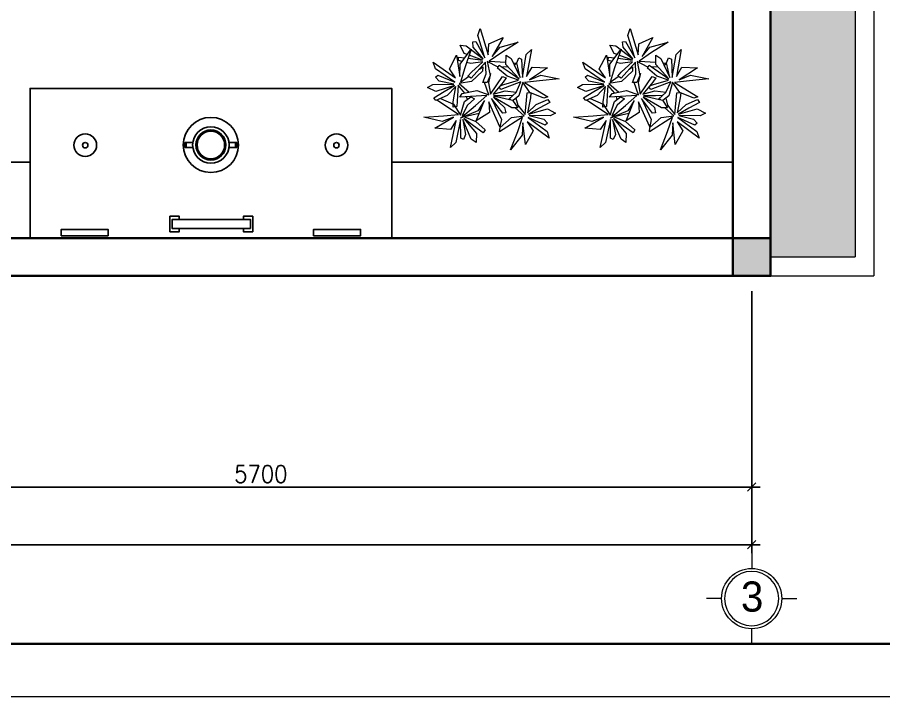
# Model space of a CAD drawing. Header units: millimetres. Extents: x -529782 to -142003, y -492574 to -273331.
# Drawn here: x -430842 to -425812, y -325617 to -321674 of the extents above; entities that cross this region are included whole.
import ezdxf
from ezdxf.enums import TextEntityAlignment as Align

# ---------------------------------------------------------------- set-up
doc = ezdxf.new("R2010")
doc.units = ezdxf.units.MM
doc.header["$LTSCALE"] = 500
doc.header["$MEASUREMENT"] = 0
doc.header["$PDMODE"] = 3
doc.linetypes.add('CENTER', pattern=[2, 1.25, -0.25, 0.25, -0.25])
doc.layers.get('0').update_dxf_attribs({"linetype": 'CONTINUOUS', "lineweight": 13})
doc.layers.get('Defpoints').update_dxf_attribs({"color": 255, "linetype": 'CONTINUOUS', "lineweight": 13})
for name, color, linetype, lineweight in [('1.cat 30', 30, 'CONTINUOUS', 35), ('1.cot', 2, 'CONTINUOUS', 35), ('2.thay 145', 145, 'CONTINUOUS', 18), ('3.manh 08', 8, 'CONTINUOUS', 9), ('4.dim 08', 8, 'CONTINUOUS', 13), ('7.tim 67', 67, 'CENTER', 9), ('9.text \xad white', 7, 'CONTINUOUS', 15), ('CA.dim 08', 251, 'CONTINUOUS', 13), ('cat', 4, 'CONTINUOUS', 35), ('garden1', 88, 'CONTINUOUS', 9)]:
    doc.layers.add(name, color=color, linetype=linetype, lineweight=lineweight)
doc.layers.add('NTHT', color=5, linetype='CONTINUOUS')
doc.styles.add('CA.JSC1', font='')
doc.styles.get("Standard").update_dxf_attribs({"font": 'txt.shx', "width": 0.9})
doc.styles.get('CA.JSC1').set_extended_font_data('.VnAvantH')
doc.dimstyles.new('CA 50', dxfattribs={"dimscale": 0, "dimtxt": 100, "dimasz": 50, "dimexe": 50, "dimexo": 0, "dimgap": 25, "dimtad": 1, "dimdec": 0, "dimzin": 0, "dimdsep": 46, "dimtxsty": 'Standard', "dimblk": 'ARCHTICK', "dimcen": 0.09, "dimdle": 50, "dimclrd": 256, "dimclre": 256, "dimclrt": 7, "dimadec": 0, "dimazin": 0, "dimtfac": 1, "dimtdec": 0, "dimtix": 1, "dimtmove": 2, "dimatfit": 3, "dimldrblk": 'DOT', "dimfxl": 1, "dimtolj": 1, "dimtzin": 0, "dimarcsym": 0})

# ---------------------------------------------------------------- blocks, each defined once
blk = doc.blocks.new('_ArchTick')
at = {"color": 1, "linetype": 'ByBlock', "const_width": 0.150000081}
blk.add_lwpolyline([(-0.5000002699998731, -0.5000002699998731), (0.5000002699998731, 0.5000002699998731)], dxfattribs=at)
blk = doc.blocks.new('*D1952')
at = {"layer": '7.tim 67', "linetype": 'Continuous', "lineweight": -2, "transparency": 16777216}
for p, q in [((-432278.2814957089, -323263.243563644), (-432278.2814957089, -324450.295499949)), ((-426578.2814957089, -323263.243563644), (-426578.2814957089, -324450.295499949)), ((-432328.2814957089, -324400.295499949), (-426528.2814957089, -324400.295499949))]:
    blk.add_line(p, q, dxfattribs=at)
at = {"layer": 'Defpoints', "color": 0, "linetype": 'Continuous', "transparency": 16777216}
for p in [(-432278.2814957089, -323263.243563644), (-426578.2814957089, -323263.243563644), (-426578.2814957089, -324400.295499949)]:
    blk.add_point(p, dxfattribs=at)
at = {"layer": '7.tim 67', "linetype": 'Continuous', "lineweight": -2, "transparency": 16777216, "xscale": 50, "yscale": 50, "zscale": 50, "rotation": 180}
blk.add_blockref('_ArchTick', (-432278.2814957089, -324400.295499949), dxfattribs=at)
at = {"layer": '7.tim 67', "linetype": 'Continuous', "lineweight": -2, "transparency": 16777216, "xscale": 50, "yscale": 50, "zscale": 50}
blk.add_blockref('_ArchTick', (-426578.2814957089, -324400.295499949), dxfattribs=at)
at = {"layer": '7.tim 67', "color": 7, "linetype": 'Continuous', "transparency": 16777216, "insert": (-429428.2814957089, -324325.295499949), "char_height": 100, "attachment_point": 5}
blk.add_mtext('\\A1;5700', dxfattribs=at)
blk = doc.blocks.new('_DOT')
at = {"color": 1, "linetype": 'ByBlock'}
blk.add_line((-0.5, 0), (-1, 0), dxfattribs=at)
at = {"color": 1, "linetype": 'ByBlock', "const_width": 0.5}
blk.add_lwpolyline([(-0.25, 0, 1), (0.25, 0, 1)], format="xyb", close=True, dxfattribs=at)
blk = doc.blocks.new('*D1958')
at = {"layer": 'CA.dim 08', "lineweight": -2, "transparency": 16777216}
for p, q in [((-437478.2814957089, -323526.4984751029), (-437478.2814957089, -324784.9806827737)), ((-426578.2814957089, -323526.4984751029), (-426578.2814957089, -324784.9806827737)), ((-437528.2814957089, -324734.9806827737), (-426528.2814957089, -324734.9806827737))]:
    blk.add_line(p, q, dxfattribs=at)
at = {"layer": 'Defpoints', "color": 0, "transparency": 16777216}
for p in [(-437478.2814957089, -323526.4984751029), (-426578.2814957089, -323526.4984751029), (-426578.2814957089, -324734.9806827737)]:
    blk.add_point(p, dxfattribs=at)
at = {"layer": 'CA.dim 08', "lineweight": -2, "transparency": 16777216, "xscale": 50, "yscale": 50, "zscale": 50, "rotation": 180}
blk.add_blockref('_ArchTick', (-437478.2814957089, -324734.9806827737), dxfattribs=at)
at = {"layer": 'CA.dim 08', "lineweight": -2, "transparency": 16777216, "xscale": 50, "yscale": 50, "zscale": 50}
blk.add_blockref('_ArchTick', (-426578.2814957089, -324734.9806827737), dxfattribs=at)
at = {"layer": 'CA.dim 08', "color": 7, "transparency": 16777216, "insert": (-432528.2814957089, -324659.9806827737), "char_height": 100, "attachment_point": 5}
blk.add_mtext('\\A1;10900', dxfattribs=at)
blk = doc.blocks.new('A$C41BA5761')
at = {"layer": '2.thay 145'}
blk.add_lwpolyline([(839.9994073519047, 524.9998310285737, -3898660.642287513), (839.9994073521084, 525.0001542164828, 1.154242490888426e-06), (839.9994073524431, 524.9999926225864, 1.154242490888426e-06)], format="xyb", dxfattribs=at)
at = {"layer": '3.manh 08'}
for p, q in [((524.9994049160159, 1050.000159478077), (524.9994049160159, 875.0001713204256)), ((174.9994048396911, 525.0001523148676), (-0.000583361616008915, 525.0001523148676)), ((874.9994049923262, 525.0001523148676), (1049.999393193633, 525.0001523148676)), ((524.9994049160159, 0.0001831847475841641), (524.9994049160159, 175.000171342399))]:
    blk.add_line(p, q, dxfattribs=at)
blk.add_arc((524.9994049160159, 525.0001713313977), 349.9999999890093, 359.9999968883953, 359.9999381014106, dxfattribs=at)
blk = doc.blocks.new('khung co loan')
at = {"layer": '1.cat 30'}
blk.add_lwpolyline([(1158.281703106128, -14553.47590842255), (1158.281703106128, -303.4759079545038), (20658.28170374641, -303.4759079545038), (20658.28170374641, -14553.47590842255)], close=True, dxfattribs=at)
at = {"layer": '3.manh 08'}
blk.add_lwpolyline([(0, -14850.00000048772), (21000.00000000023, -14850.00000048772), (21000.00000000023, -4.877219907939434e-07), (0, -4.877219907939434e-07)], close=True, dxfattribs=at)
blk = doc.blocks.new('LON')
at = {"layer": 'garden1'}
for points in [[(23.24277342360438, 127.7441970680229), (19.07211953650403, 129.2784137483977), (13.46029109584197, 140.7057993440976), (21.68536592649616, 139.6467053774395), (44.87221260308434, 122.0152245208446), (31.44422030907299, 137.8841682459897), (30.72826271171652, 145.3525397363992), (34.96143613308232, 145.5530660055956), (47.49797342567035, 123.3813651075616), (37.86921471059759, 154.0726730237802), (41.09189834709105, 163.5902553942724), (52.06642477742571, 127.4265266922885), (53.01899839319231, 142.269263754788), (72.47093255032814, 151.055171650165), (57.66573878550116, 125.001292138928), (68.37716678383731, 138.0814920699777), (93.35478190221329, 144.9043365646939), (70.553270886252, 130.3718485674908), (53.46545266813337, 118.6452747906005), (76.42569240318699, 117.0629560116358)], [(19.98918023412989, 74.7878463963425), (10.57944507120555, 85.73703142153681), (8.829644571233075, 56.18617319017358), (3.566967436228879, 55.30449900277017), (3.92520145564049, 62.60611008440901), (7.355701882836001, 83.61544902733294), (-4.395831226014707, 71.53341287477815), (-19.99101625333424, 64.25944202225946), (-22.80142645724845, 68.11691405529564), (-8.58389704937872, 76.65834259716212), (5.633632358541945, 85.1997711389995), (-19.85317809413391, 76.85127972140617), (-31.34285499911493, 82.3344434631872), (-24.23409029516188, 86.60515773412772), (4.889705583773321, 87.15605663805036), (-15.48590451451309, 91.27538487495622), (-20.67966256988439, 96.68962953714072), (-17.48346886404761, 99.47249025852943), (6.10206430805556, 89.85626891186985), (-20.48672544564761, 107.9589105819177), (-23.86194541461737, 117.4234736548242), (7.176675619710295, 95.86287282164267), (-1.282104474572407, 108.0965672479651), (8.52696324975841, 127.053152129738), (13.07308159935928, 97.43337481874914), (13.36248728575447, 114.3372963859001), (28.72354708491184, 135.1812476871128), (19.85125251300633, 109.6394290159806), (13.72053981200588, 89.84244879730977), (24.82264763888816, 97.44165948942828)], [(68.43148713920527, 84.69649789207324), (73.30256113791256, 86.63953272701474), (93.83742629153858, 92.25023403100204), (77.96446267411375, 97.91796320589492), (64.86739540644339, 109.0798302981857), (67.20805979007127, 113.2391314706474), (80.88543634591042, 103.8570467049431), (94.56281290172774, 94.47496193925326), (76.37769883609144, 114.1873043272208), (76.5901445557829, 126.9165080264502), (83.42883283370611, 122.225465643598), (96.03301335316064, 95.9645896217844), (91.31220321246656, 116.2093001313478), (94.07838594667555, 123.1833521157387), (97.93781885951466, 121.4327106357814), (98.99284148713923, 95.98401685288991), (104.4086435689678, 127.6910896255431), (111.6145685041192, 134.6942824565776), (104.9027841395655, 97.50278538206476), (112.5148001941707, 110.2805571590288), (133.8333336512733, 109.2365019693243), (108.7816442834592, 92.79231576812163), (124.2770307168976, 99.55392203283554), (149.6195016399506, 94.24434281083813), (122.7006074056044, 91.69969250069698), (102.1463150208801, 89.048819330681), (134.2406785930871, 69.72376774226723), (128.6306042002834, 67.61497630939994), (109.4882305737265, 75.33321522387268), (99.47664153097867, 89.91928326289053), (94.27328516883426, 70.94141418945219), (86.24905367579049, 64.28773384659144)], [(16.26504039290012, 118.2758707034227), (11.15409132592322, 119.4866720618156), (11.34210316254757, 124.2556496827892), (19.86326816684596, 123.1584299454989)], [(24.34672380824486, 122.5811220282776), (27.79225282385596, 122.1374617495021), (44.24240248517162, 120.0192738162004), (25.8119013866235, 126.7991176915966)], [(39.86209046388103, 107.7359114010178), (44.63541504139721, 111.0031737742684), (44.22208205694187, 105.0241193470283), (29.24680575972889, 90.8205008002551), (11.8193532780133, 87.77596536817146), (25.80952472036006, 76.08331418407033)], [(65.4935783056062, 110.1925414091238), (50.69242575181124, 118.2034765093122), (54.70935602622922, 98.93955418880796), (50.56233008429263, 89.27470572455786), (44.40683900515432, 89.24181842054531), (49.11004201811738, 101.364788742183), (48.4552030351042, 117.3731401221885), (28.75413842697162, 95.27827471625642), (24.0791667243393, 97.85077536337485), (28.88889008817205, 103.3560834531381), (44.61056771957374, 117.7084180525999), (27.89877317473292, 115.5197995176568), (22.35045807223651, 116.8342143894988)], [(79.35159543319605, 110.9636529529962), (71.55061607970856, 110.2603269431274)], [(86.23095948502305, 116.3872201127233), (90.84019742417149, 116.0695716982591), (87.92287120217952, 112.8621132027183)], [(54.18532671686989, 101.4526323900936), (55.38424893104093, 101.6147850779234), (52.28079401785362, 88.98723204489215), (54.99097208550666, 73.19637827311817), (71.68379521436873, 97.64355970552424), (76.65103167292546, 95.69428241260175), (72.59003756219317, 89.61561620753491), (58.84677879756055, 73.3588177979982), (75.137776104988, 77.6805691478221), (90.58973054352828, 76.0751703713031)], [(85.32901895615214, 71.14120106236078), (76.09531530251843, 71.1316823198722), (59.5093618581086, 71.11458436808607), (85.66216129610257, 65.17270776590158), (92.698366698678, 54.56282682724122), (84.405389976484, 54.55427785136271), (59.14173493456474, 69.05416439996043), (74.50083997212641, 55.04587241112313), (76.17225907983084, 47.73180882331508), (72.00012229390995, 46.98800600033428), (56.71368804285885, 67.3613713553641), (70.21328452587477, 38.16496282971639), (68.2426332960531, 28.31170967503567), (52.70399078182527, 62.76176182033669), (53.67007895524875, 47.91989827017824), (35.51102411733882, 36.70300710576703), (46.8390609512935, 64.4460058890545), (37.90059912035213, 50.09573689865647), (14.00913106402732, 40.11424311697192), (34.75012334257917, 57.46109733612684), (50.18617515182996, 71.28984885397949), (12.79083462741983, 69.03279345740157), (16.21916859039629, 73.94873306631052), (36.36597260986309, 78.4329239409999), (52.87925526771869, 72.08494852660806), (46.90837430640386, 89.25518352024665)], [(83.20225150570332, 65.7315955615195), (80.68333115295536, 67.00427235224925), (90.39442502491147, 75.65188380339532), (97.10683630068525, 90.19972429142217), (69.5014099183536, 79.51068980504351), (67.07767875578429, 83.09508804083453)], [(110.7220090767005, 74.83575354857021), (110.1650619223801, 68.24487895003404), (105.9956514712831, 47.36961434116529), (118.1660315771151, 59.02963046808145), (134.0080810378786, 65.74899925403588), (136.6806810929338, 61.79479833022924), (122.1707240320611, 53.76016765474924), (107.660766971203, 45.72553697924013), (133.4261873898649, 53.16985875151295), (144.7153117684284, 47.2848412693711), (137.4603332380066, 43.26752593161655), (108.335228426331, 43.74422888974368), (128.5528620904443, 38.90877223869029), (133.5524162177535, 33.3147015805589), (130.2600538663173, 30.64630915313319), (107.0283817919844, 41.08845934510464), (132.9621073145099, 22.05923822276236), (136.0013914903029, 12.48151324765058), (105.7425732956472, 35.1234969386278), (113.7645810883332, 22.59905559483741), (103.2929775031807, 4.000253527090535), (99.79444139954285, 33.76195114552684), (98.90897804468113, 16.87875610882475), (82.82226566342433, -3.410407224408118), (92.58995440026774, 21.8025729393994), (99.41513439599657, 41.37099091392884), (67.7731117503572, 21.31386761835893), (68.39708167437493, 27.27462239724991), (83.86403175922896, 40.94119237923587), (101.388027230314, 43.36912951379782), (88.92091928783339, 54.55893277229916)], [(90.09856202806259, 67.47974021821574), (92.69155798246356, 57.8748789470701), (102.6990814922538, 45.36306048609549), (105.4901156398555, 74.83381128052133), (109.4717382651725, 75.35724317126733)], [(39.53948885821592, 46.5689436349785), (19.26317336094507, 41.7905992307642), (34.92634690443811, 35.56652319121349), (47.62156132869131, 23.94963984316564), (45.13564591926843, 19.87548709967814), (31.79770654860476, 29.73416436105617), (18.459767177912, 39.59284162241966), (35.93826863637514, 19.25133718526922), (35.27696865789767, 6.537547728992649), (28.6079989725622, 11.46688635967439), (16.93793918812298, 38.15599800895143), (20.94173719542596, 17.7573717435298), (17.93128588803665, 10.88522863341495), (14.13600342963036, 12.77091128456232), (13.97926758488757, 38.24098238526494), (7.448458712249703, 6.744666545637301), (0, 0), (8.019432190259977, 36.93161533625971), (-0.03854679626238067, 24.4302868207451), (-21.30698858902178, 26.22564297146164), (4.309134108152648, 41.77596959064249), (-11.4151066555205, 35.56512645898329), (-36.55452776699531, 41.76528534237877), (-9.562628676518216, 43.35886480056797), (11.07237568582059, 45.28309424797771), (-18.86887086908246, 64.78283772440045)], [(-13.67129498601571, 67.20711261508404), (4.218807607729104, 59.24912892497377), (13.70968481581804, 44.31900682834384), (19.57919371005119, 63.10153321168036), (27.90675546560669, 69.52483728411607), (33.29956277411839, 66.5568781648617), (23.28949179214396, 58.25717895731214), (16.0681236607852, 43.95515216696367), (20.39951144152292, 45.45887635942199)], [(23.35560674373119, 66.01439653597481), (22.24939765490853, 69.60368010867387)], [(28.31885316714761, 69.970011772617), (28.53195879523264, 69.18075342994416)], [(39.04420320915233, 51.93173805894912), (42.17271423525381, 53.01786055695266)]]:
    blk.add_lwpolyline(points, dxfattribs=at)

msp = doc.modelspace()

# ---------------------------------------------------------------- hatches: boundary and pattern name
at = {"layer": '1.cot'}
msp.add_hatch(color=256, dxfattribs=at).paths.add_polyline_path([(-426468.2814957089, -322955.1568369382), (-426688.2814957089, -322955.1568369382), (-426688.2814957089, -323175.1568369382), (-426468.2814957089, -323175.1568369382)])
at = {"layer": 'CA.dim 08'}
h = msp.add_hatch(dxfattribs=at)
h.set_pattern_fill('AR-SAND', color=256, scale=75, style=0)
h.set_pattern_definition([(37.50000000000001, (-145523.5924993914, 0), (-4.724501858220612, 144.5117826759869), [0, -114, 0, -127.5, 0, -121.875]), (7.499999999999999, (-145523.5924993914, 0), (132.7332528950795, 211.6609548922305), [0, -61.49999999999999, 0, -102.75, 0, -39.375]), (327.5, (-145615.8424993914, 0), (233.5606396313621, 0.4244290152723373), [0, -37.5, 0, -135, 0, -176.25]), (317.5, (-145615.8424993914, 0), (225.459495342922, 65.82566737006869), [0, -18.75, 0, -88.5, 0, -101.25])])
h.paths.add_polyline_path([(-425978.2814957089, -317055.1568369383), (-426468.2814957088, -317055.1568369383), (-426468.2814957088, -317165.1568369383), (-426468.2814957089, -323065.1568369382), (-425978.2814957089, -323065.1568369382)])

# ---------------------------------------------------------------- linework, layer by layer
msp.add_line((-430700.281495709, -322955.1568369382), (-430768.281495709, -322955.1568369382))
at = {"layer": '1.cat 30'}
msp.add_lwpolyline([(-432388.2814957089, -322955.1568369382), (-426688.2814957089, -322955.1568369382), (-426688.2814957088, -316945.1568369383), (-426468.2814957088, -316945.1568369383), (-426468.2814957089, -323175.1568369382), (-437588.2814957089, -323175.1568369382), (-437588.2814957089, -313155.1568369382), (-436478.2814957089, -313155.1568369382), (-436478.2814957089, -313155.1568369382), (-435423.2814957089, -313155.1568369382)], dxfattribs=at)
at = {"layer": '1.cot'}
msp.add_lwpolyline([(-426688.2814957089, -323175.1568369382), (-426468.2814957089, -323175.1568369382), (-426468.2814957089, -322955.1568369382), (-426688.2814957089, -322955.1568369382)], close=True, dxfattribs=at)
at = {"layer": '4.dim 08'}
msp.add_line((-426468.2814957089, -323175.1568369382), (-426468.2814957089, -319765.1568369383), dxfattribs=at)
at = {"layer": 'CA.dim 08'}
for p, q in [((-425868.2814957089, -316945.1568369383), (-425868.2814957089, -323175.1568369382)), ((-425978.2814957089, -317055.1568369383), (-425978.2814957089, -323065.1568369382)), ((-426468.2814957089, -323065.1568369382), (-425978.2814957089, -323065.1568369382)), ((-426468.2814957089, -323175.1568369382), (-425868.2814957089, -323175.1568369382))]:
    msp.add_line(p, q, dxfattribs=at)
at = {"layer": 'cat'}
msp.add_line((-430768.281495709, -322955.1568369382), (-428668.2814957089, -322955.1568369382), dxfattribs=at)
at = {"layer": 'NTHT'}
for p, q in [((-429823.0921731541, -322400.3876061689), (-429868.9439382672, -322400.387606169)), ((-429823.0921731541, -322429.9260677074), (-429868.9439382672, -322429.9260677074)), ((-429613.4708182638, -322400.3876061689), (-429567.6190531506, -322400.387606169)), ((-429613.4708182638, -322429.9260677074), (-429567.6190531506, -322429.9260677074)), ((-432168.2814957089, -322515.1568369382), (-430768.281495709, -322515.1568369382)), ((-428668.2814957089, -322515.1568369382), (-426688.2814957089, -322515.1568369382))]:
    msp.add_line(p, q, dxfattribs=at)
for points in [[(-430768.281495709, -322955.1568369382), (-430768.281495709, -322087.1568369382), (-428668.2814957089, -322087.1568369382), (-428668.2814957089, -322955.1568369382)], [(-429902.0047515232, -322846.6166416197), (-429902.0047515232, -322828.4529488339), (-429955.7165592958, -322828.4529488339), (-429955.7165592958, -322919.0149067718), (-429902.0047515232, -322919.0149067718), (-429902.0047515232, -322899.9561182337)], [(-429528.9698964512, -322846.6166416197), (-429528.9698964512, -322828.4529488339), (-429475.2580886786, -322828.4529488339), (-429475.2580886786, -322919.0149067718), (-429528.9698964513, -322919.0149067718), (-429528.9698964513, -322899.9561182337)]]:
    msp.add_lwpolyline(points, dxfattribs=at)
for points in [[(-429488.60263957, -322899.9561182337), (-429942.3720084045, -322899.9561182337), (-429942.3720084045, -322846.6166416197), (-429488.60263957, -322846.6166416197)], [(-430315.1259580668, -322941.8219874554), (-430587.387554069, -322941.8219874554), (-430587.387554069, -322905.2901052365), (-430315.1259580668, -322905.2901052365)], [(-429121.4370333511, -322941.8219874554), (-428849.1754373488, -322941.8219874554), (-428849.1754373488, -322905.2901052365), (-429121.4370333511, -322905.2901052365)]]:
    msp.add_lwpolyline(points, close=True, dxfattribs=at)
for centre, radius in [((-429718.2814957089, -322415.1568369382), 160), ((-429718.2814957089, -322415.1568369382), 105.8461538461539), ((-429718.2814957089, -322415.1568369382), 87.38461538461539), ((-430447.6120059257, -322416.2929067115), 65.85810775385471), ((-429718.2814957089, -322415.1568369382), 80), ((-428988.9509854923, -322416.2929067115), 65.85810775385471), ((-430447.6120059257, -322416.2929067115), 15.85810775385471), ((-428988.9509854923, -322416.2929067115), 15.85810775385471)]:
    msp.add_circle(centre, radius, dxfattribs=at)
for radius, start, end in [(151.3846153846154, 174.4012621852018, 185.5987378147982), (142.7692307692308, 174.0622275506733, 185.9377724493267), (142.7692307692308, 354.0622275506733, 5.937772449326696), (151.3846153846154, 354.4012621852018, 5.598737814798175)]:
    msp.add_arc((-429718.2814957089, -322415.1568369382), radius, start, end, dxfattribs=at)

# ---------------------------------------------------------------- block references
at = {"layer": '2.thay 145'}
for name, p, xscale, yscale, zscale in [('khung co loan', (-441665.9518479283, -310248.0464436034), 1.034937242569868, 1.034937242628075, 1.034937242583367), ('A$C41BA5761', (-426840.7811981669, -325309.9807625127), 0.5, 0.5, 0.5)]:
    msp.add_blockref(name, p, dxfattribs=dict(at, xscale=xscale, yscale=yscale, zscale=zscale))
at = {"layer": 'garden1', "xscale": 4.21875, "yscale": 4.21875, "zscale": 4.21875}
for p in [(-428327.4423322909, -322429.0059964869), (-427457.65469992, -322429.0059964869)]:
    msp.add_blockref('LON', p, dxfattribs=at)

# ---------------------------------------------------------------- texts
at = {"layer": '9.text \xad white', "style": 'CA.JSC1'}
msp.add_text('3', height=174.9999882000658, dxfattribs=at).set_placement((-426575.5311791863, -325035.7307406327), align=Align.MIDDLE)

# ---------------------------------------------------------------- dimensions: what is measured, and where the dimension line sits
at = {"layer": '7.tim 67', "color": 9, "linetype": 'Continuous'}
dim = msp.add_linear_dim(base=(-426578.2814957089, -324400.295499949), p1=(-432278.2814957089, -323263.243563644), p2=(-426578.2814957089, -323263.243563644), dimstyle='CA 50', override={"dimscale": 1}, dxfattribs=at)
dim.commit()
dim.dimension.update_dxf_attribs({"geometry": '*D1952', "text_midpoint": (-429428.2814957089, -324325.295499949)})
at = {"layer": 'CA.dim 08'}
dim = msp.add_linear_dim(base=(-426578.2814957089, -324734.9806827737), p1=(-437478.2814957089, -323526.4984751029), p2=(-426578.2814957089, -323526.4984751029), dimstyle='CA 50', override={"dimscale": 1, "dimfxl": 0}, dxfattribs=at)
dim.commit()
dim.dimension.update_dxf_attribs({"geometry": '*D1958', "text_midpoint": (-432528.2814957089, -324659.9806827737), "dimtype": 160})

doc.saveas('drawing.dxf')
